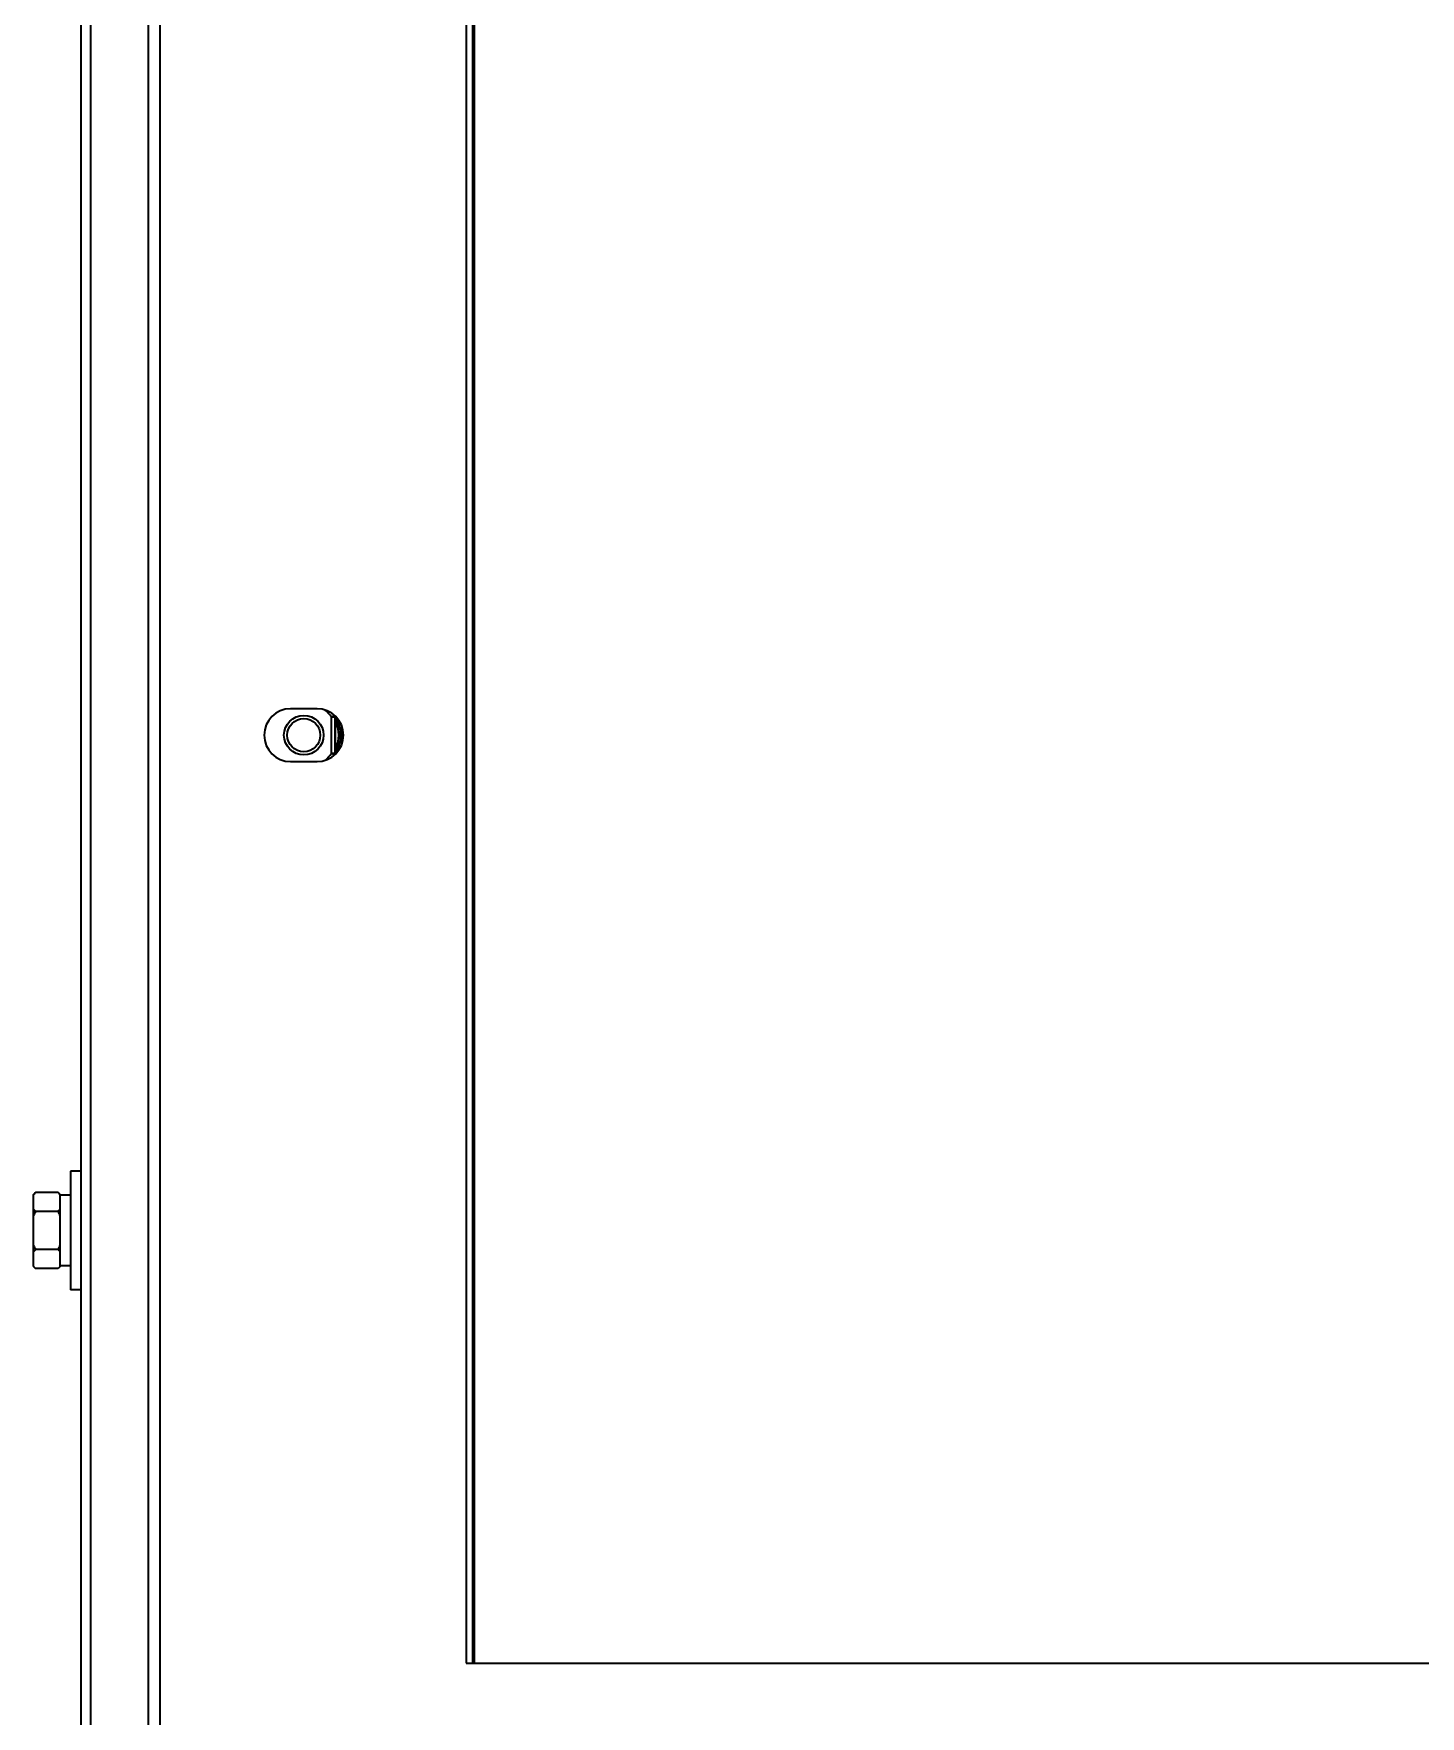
# Model space of a CAD drawing. Header units: millimetres. Extents: x 32496 to 166256, y 3504 to 23939.
# Drawn here: x 42732.7 to 42942.7, y 11547 to 11801.8 of the extents above; entities that cross this region are included whole.
import ezdxf

# ---------------------------------------------------------------- set-up
doc = ezdxf.new("R2010")
doc.units = ezdxf.units.MM
doc.layers.get('0').update_dxf_attribs({"lineweight": 35})

msp = doc.modelspace()

# ---------------------------------------------------------------- linework, layer by layer
at = {"linetype": 'Continuous'}
for p, q in [((42750.14, 11269.575), (42750.14, 12052.575)), ((42751.84, 12052.575), (42751.84, 11269.575)), ((42798.24, 12023.875), (42798.24, 11555.075)), ((42799.24, 11555.075), (42799.24, 12023.875)), ((42799.44, 12025.075), (42799.44, 11555.075)), ((42741.34, 11978.075), (42741.34, 11264.075)), ((42739.94, 11623.206), (42739.94, 11867.944)), ((42799.24, 11768.806), (42799.44, 11768.806)), ((42775.64, 11699.575), (42771.64, 11699.575)), ((42777.838, 11698.288), (42778.258, 11698.559)), ((42777.838, 11692.863), (42777.838, 11698.288)), ((42778.338, 11698.288), (42777.838, 11698.288)), ((42778.29, 11698.568), (42778.258, 11698.559)), ((42778.338, 11698.288), (42778.42, 11698.312)), ((42778.338, 11698.288), (42778.338, 11692.863)), ((42778.417, 11693.315), (42778.417, 11697.836)), ((42779.225, 11695.575), (42779.225, 11695.569)), ((42779.363, 11696.467), (42779.263, 11696.356)), ((42779.263, 11694.795), (42779.363, 11694.684)), ((42779.39, 11694.213), (42779.39, 11696.938)), ((42778.258, 11692.592), (42777.838, 11692.863)), ((42777.838, 11692.863), (42778.338, 11692.863)), ((42778.258, 11692.592), (42778.29, 11692.583)), ((42778.42, 11692.839), (42778.338, 11692.863)), ((42771.64, 11691.575), (42775.64, 11691.575)), ((42738.34, 11629.575), (42738.34, 11611.575)), ((42739.94, 11629.575), (42738.34, 11629.575)), ((42732.74, 11626.049), (42733.04, 11626.349)), ((42732.74, 11615.102), (42732.74, 11626.049)), ((42736.44, 11626.349), (42733.04, 11626.349)), ((42736.74, 11626.049), (42736.44, 11626.349)), ((42736.74, 11615.102), (42736.74, 11626.049)), ((42738.34, 11625.925), (42736.74, 11625.925)), ((42736.44, 11623.462), (42733.04, 11623.462)), ((42739.94, 11617.944), (42739.94, 11623.206)), ((42736.44, 11617.689), (42733.04, 11617.689)), ((42739.94, 11373.206), (42739.94, 11617.944)), ((42732.74, 11615.102), (42733.04, 11614.802)), ((42736.44, 11614.802), (42733.04, 11614.802)), ((42736.74, 11615.102), (42736.44, 11614.802)), ((42738.34, 11615.225), (42736.74, 11615.225)), ((42739.94, 11611.575), (42738.34, 11611.575)), ((42799.24, 11586.115), (42799.262, 11586.115)), ((42799.24, 11585.075), (42799.44, 11585.075)), ((42799.24, 11580.263), (42799.44, 11580.263)), ((42799.24, 11580.075), (42799.44, 11580.075)), ((42799.24, 11571.475), (42799.44, 11571.475)), ((42799.44, 11570.075), (42799.24, 11570.075)), ((42798.24, 11555.075), (43149.64, 11555.075))]:
    msp.add_line(p, q, dxfattribs=at)
for points in [[(42779.363, 11696.467), (42779.33, 11696.43), (42779.296, 11696.393), (42779.263, 11696.356)], [(42779.263, 11694.795), (42779.296, 11694.758), (42779.33, 11694.721), (42779.363, 11694.684)]]:
    msp.add_lwpolyline(points, dxfattribs=at)
for radius in [3, 2.5]:
    msp.add_circle((42773.64, 11695.575), radius, dxfattribs=at)
for centre, radius, start, end in [((42771.64, 11695.575), 4, 90, 270), ((42775.64, 11695.575), 4, 270, 90), ((42773.64, 11695.575), 4.999, 32.86431, 49.65844), ((42773.64, 11695.575), 5.499, 32.86431, 34.09945), ((42773.64, 11695.575), 5.285, 334.67939, 25.32061), ((42773.64, 11695.575), 5.585, 0, 30.76123), ((42773.64, 11695.575), 5.585, 329.24232, 359.93768), ((42773.64, 11695.575), 5.661, 357.86504, 2.13496), ((42773.64, 11695.575), 4.999, 310.34481, 327.13569), ((42773.64, 11695.575), 5.499, 325.89281, 327.13569), ((42777.911, 11692.831), 0.509, 343.91946, 0.8578), ((42733.981, 11623.774), 3.556, 39.13644, 39.50078), ((42735.497, 11617.376), 3.555, 219.13645, 219.50132), ((42800.296, 11586.288), 1.056, 180.02621, 189.52169), ((42800.309, 11586.29), 1.069, 189.51574, 194.82958)]:
    msp.add_arc(centre, radius, start, end, dxfattribs=at)
msp.add_ellipse((42800.64, 11762.34), major_axis=(0, 1.617), ratio=0.8660254, start_param=1.5707963, end_param=2.1023472, dxfattribs=at)
for points, knots in [([(42778.338, 11698.288), (42778.338, 11698.336), (42778.325, 11698.431), (42778.284, 11698.519), (42778.258, 11698.559)], [0, 0, 0, 0, 0.5, 1, 1, 1, 1]), ([(42778.4, 11698.461), (42778.403, 11698.449), (42778.415, 11698.4), (42778.42, 11698.35), (42778.42, 11698.312)], [0, 0, 0, 0, 0.2449643, 1, 1, 1, 1]), ([(42778.42, 11698.312), (42778.419, 11698.274), (42778.418, 11698.116), (42778.417, 11697.957), (42778.417, 11697.836)], [0, 0, 0, 0, 0.2366786, 1, 1, 1, 1]), ([(42779.263, 11696.356), (42779.262, 11696.355), (42779.262, 11696.35), (42779.261, 11696.342), (42779.262, 11696.328), (42779.263, 11696.309), (42779.265, 11696.285), (42779.268, 11696.245), (42779.273, 11696.184), (42779.28, 11696.1), (42779.286, 11696.003), (42779.293, 11695.897), (42779.296, 11695.824), (42779.297, 11695.786)], [0, 0, 0, 0, 0.0070922, 0.0227762, 0.0472013, 0.0802905, 0.1217895, 0.1714132, 0.2935698, 0.4432488, 0.6153365, 0.8035356, 1, 1, 1, 1]), ([(42779.297, 11695.365), (42779.296, 11695.327), (42779.293, 11695.254), (42779.286, 11695.148), (42779.28, 11695.051), (42779.273, 11694.967), (42779.268, 11694.906), (42779.265, 11694.866), (42779.263, 11694.842), (42779.262, 11694.823), (42779.261, 11694.809), (42779.262, 11694.801), (42779.262, 11694.796), (42779.263, 11694.795)], [0, 0, 0, 0, 0.1964865, 0.3846809, 0.5567494, 0.706456, 0.8286292, 0.8782322, 0.9196984, 0.9527628, 0.9771907, 0.9928965, 1, 1, 1, 1]), ([(42779.263, 11696.356), (42779.268, 11696.316), (42779.296, 11696.237), (42779.355, 11696.175), (42779.389, 11696.151)], [0, 0, 0, 0, 0.4870421, 1, 1, 1, 1]), ([(42779.263, 11694.795), (42779.268, 11694.834), (42779.296, 11694.914), (42779.354, 11694.976), (42779.389, 11695)], [0, 0, 0, 0, 0.4840345, 1, 1, 1, 1]), ([(42778.338, 11692.863), (42778.338, 11692.815), (42778.325, 11692.72), (42778.284, 11692.632), (42778.258, 11692.592)], [0, 0, 0, 0, 0.5, 1, 1, 1, 1]), ([(42778.417, 11693.315), (42778.417, 11693.274), (42778.417, 11693.116), (42778.418, 11692.957), (42778.42, 11692.839)], [0, 0, 0, 0, 0.2575485, 1, 1, 1, 1]), ([(42733.04, 11626.349), (42733.013, 11626.322), (42732.909, 11626.216), (42732.81, 11626.105), (42732.74, 11626.019)], [0, 0, 0, 0, 0.2553532, 1, 1, 1, 1]), ([(42736.44, 11626.349), (42736.465, 11626.324), (42736.564, 11626.223), (42736.659, 11626.118), (42736.725, 11626.037)], [0, 0, 0, 0, 0.2550408, 1, 1, 1, 1]), ([(42732.74, 11623.792), (42732.763, 11623.764), (42732.858, 11623.65), (42732.96, 11623.542), (42733.04, 11623.462)], [0, 0, 0, 0, 0.2445585, 1, 1, 1, 1]), ([(42736.74, 11623.792), (42736.717, 11623.764), (42736.621, 11623.65), (42736.519, 11623.542), (42736.44, 11623.462)], [0, 0, 0, 0, 0.2445585, 1, 1, 1, 1]), ([(42733.04, 11617.689), (42733.013, 11617.662), (42732.909, 11617.556), (42732.81, 11617.445), (42732.74, 11617.359)], [0, 0, 0, 0, 0.2553532, 1, 1, 1, 1]), ([(42736.44, 11617.689), (42736.467, 11617.662), (42736.571, 11617.556), (42736.67, 11617.445), (42736.74, 11617.359)], [0, 0, 0, 0, 0.2553524, 1, 1, 1, 1]), ([(42732.754, 11615.114), (42732.776, 11615.088), (42732.867, 11614.98), (42732.964, 11614.877), (42733.04, 11614.802)], [0, 0, 0, 0, 0.2448781, 1, 1, 1, 1]), ([(42736.74, 11615.132), (42736.717, 11615.104), (42736.621, 11614.99), (42736.519, 11614.881), (42736.44, 11614.802)], [0, 0, 0, 0, 0.2445585, 1, 1, 1, 1]), ([(42799.275, 11586.017), (42799.283, 11585.987), (42799.321, 11585.866), (42799.379, 11585.752), (42799.433, 11585.674)], [0, 0, 0, 0, 0.2475614, 1, 1, 1, 1])]:
    msp.add_open_spline(points, degree=3, knots=knots, dxfattribs=at)
for points in [[(42733.04, 11623.462), (42732.932, 11623.246), (42732.831, 11623.026), (42732.74, 11622.802)], [(42736.44, 11623.462), (42736.548, 11623.246), (42736.649, 11623.026), (42736.74, 11622.802)], [(42732.74, 11618.349), (42732.831, 11618.125), (42732.932, 11617.905), (42733.04, 11617.689)], [(42736.74, 11618.349), (42736.649, 11618.125), (42736.548, 11617.905), (42736.44, 11617.689)]]:
    msp.add_open_spline(points, degree=3, dxfattribs=at)

doc.saveas('drawing.dxf')
